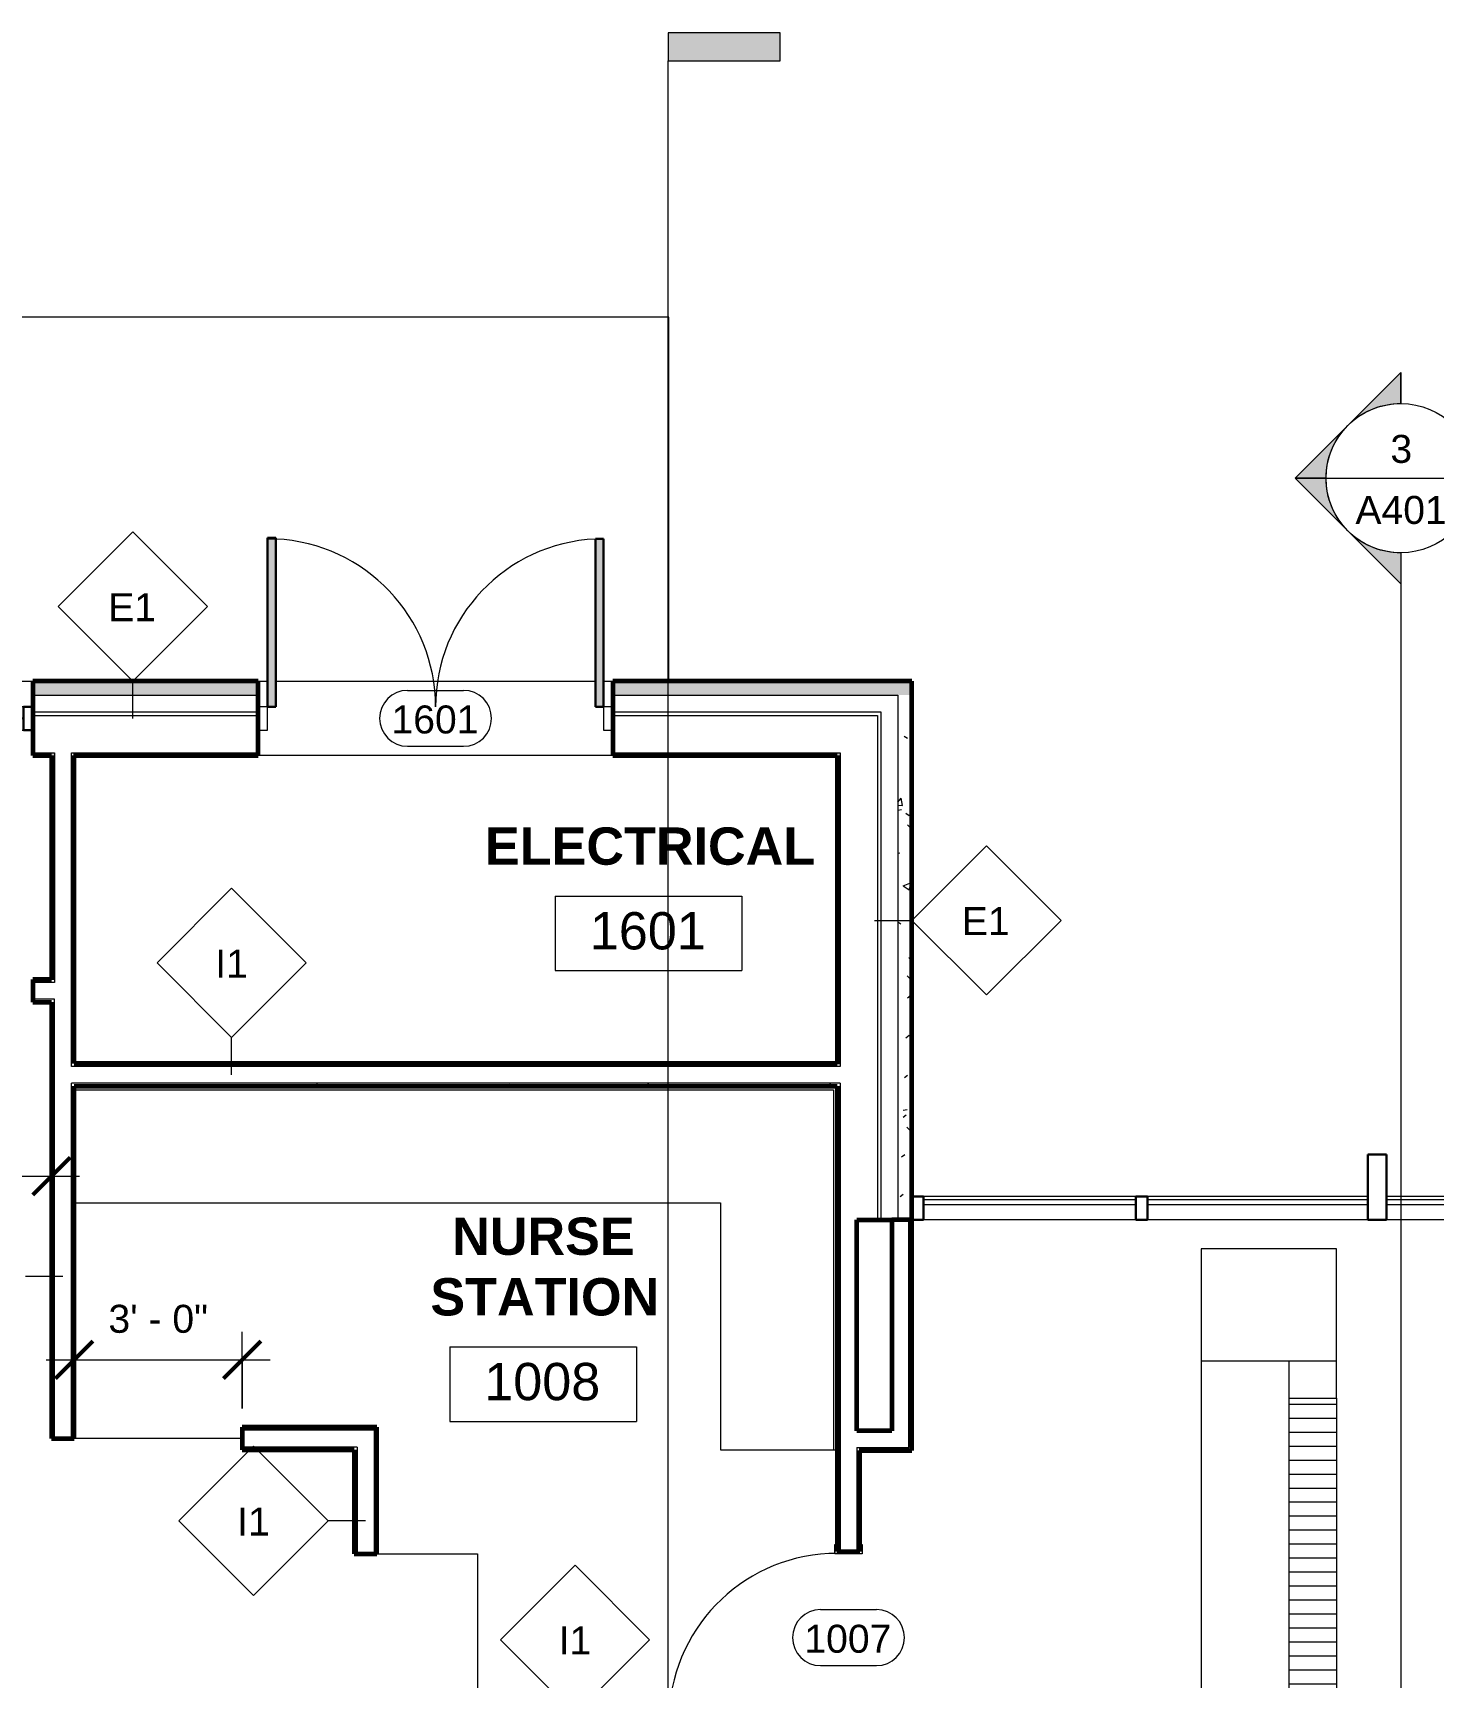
# Model space of a CAD drawing. Header units: inches. Extents: x -1969 to 2015, y -1363 to 1657.
# Drawn here: x 357.2 to 657.3, y 106.6 to 459.1 of the extents above; entities that cross this region are included whole.
import ezdxf

# ---------------------------------------------------------------- set-up
doc = ezdxf.new("R2010")
doc.units = ezdxf.units.IN
doc.header["$MEASUREMENT"] = 0
for name, color, linetype, lineweight in [('A-ANNO-DIMS', 211, 'Continuous', 9), ('A-ANNO-DIMS-64', 211, 'Continuous', 9), ('A-AREA', 32, 'Continuous', 9), ('A-AREA-IDEN', 2, 'Continuous', 9), ('A-DETL-GENF', 92, 'Continuous', 9), ('A-DOOR', 31, 'Continuous', 18), ('A-DOOR-FRAM', 31, 'Continuous', 30), ('A-DOOR-IDEN', 31, 'Continuous', 9), ('A-GLAZ-CURT', 52, 'Continuous', 9), ('A-GLAZ-CWMG', 51, 'Continuous', 9), ('A-WALL', 113, 'Continuous', 18), ('A-WALL-IDEN', 211, 'Continuous', 9), ('A-WALL-PATT', 111, 'Continuous', 60), ('G-ANNO-SYMB', 111, 'Continuous', 9), ('I-WALL', 2, 'Continuous', 18), ('Q-CASE', 31, 'Continuous', 9), ('S-FNDN', 32, 'Continuous', 18)]:
    doc.layers.add(name, color=color, linetype=linetype, lineweight=lineweight)
doc.styles.add('Arial', font='arial.ttf', dxfattribs={"height": 6})
doc.styles.add('Arial_1', font='arial.ttf', dxfattribs={"height": 8})
doc.styles.add('Arial_B', font='arialbd.ttf', dxfattribs={"height": 8})
doc.dimstyles.new('Linear_-_3_32__Arial', dxfattribs={"dimscale": 12, "dimtxt": 6.121556, "dimasz": 0.666667, "dimexe": 0.5, "dimexo": 0.333333, "dimgap": 0.333333, "dimtad": 1, "dimdec": 3, "dimrnd": 0.125, "dimzin": 3, "dimdsep": 46, "dimlunit": 4, "dimtxsty": 'Arial', "dimblk1": 'OBLIQUE', "dimblk2": 'OBLIQUE', "dimsah": 1, "dimcen": 0.09, "dimdle": 0.5, "dimazin": 0, "dimtfac": 1, "dimtdec": 4, "dimtix": 1, "dimtmove": 0, "dimatfit": 3, "dimfxl": 1, "dimtvp": 1, "dimtfill": 1, "dimfrac": 2, "dimtolj": 1, "dimtzin": 0, "dimarcsym": 2})
pattern_1 = [(50, (0, 0), (18.36206, -1.60683), [1.92, -21.12]), (355, (0, 0), (-3.55226, 19.2559), [1.536, -16.896]), (100.451, (1.53, -0.134), (14.8102, 17.6493), [1.632, -17.949]), (46.184, (0, 5.12), (27.32125, -4.2376), [2.88, -31.68]), (96.636, (2.277, 4.767), (23.9275, 24.9372), [2.448, -26.924]), (351.184, (0, 5.12), (23.9276, 24.9374), [2.304, -25.344]), (21, (2.56, 3.84), (15.2808, -10.30746), [1.92, -21.12]), (326, (2.56, 3.84), (6.22856, 18.56374), [1.536, -16.896]), (71.451, (3.833, 2.981), (21.50985, 8.2563), [1.632, -17.949]), (37.5, (0, 0), (0.311095, 8.522537), [0.845, -15.846, 0.845, -16.307, -16.96]), (37.5, (0, 0), (0.311095, 8.522537), [-33.843, 0.845, -16.115]), (7.5, (0, 0), (6.73464, 10.09743), [0.845, -8.934, 0.845, -15.462, -6.464]), (7.5, (0, 0), (6.73464, 10.09743), [-26.086, 0.845, -5.619]), (327.5, (-5.709, 0), (13.66611, -0.57719), [0.845, -5.555, 0.845, -19.123, -26.496]), (327.5, (-5.709, 0), (13.66611, -0.57719), [-26.368, 0.845, -25.651]), (317.5, (-8.269, 0), (14.92985, 2.56286), [0.845, -7.475, 0.845, -12.416, -18.816]), (317.5, (-8.269, 0), (14.92985, 2.56286), [-21.581, 0.845, -17.971])]
pattern_2 = [(0, (0, 0), (20.48, 5.12), [0.845, -14.515, 0.845, -14.515, -81.92]), (0, (0, 0), (20.48, 5.12), [-30.72, 0.845, -29.875, 0.845, -14.515, -35.84]), (0, (0, 0), (20.48, 5.12), [-76.8, 0.845, -9.395, 0.845, -24.755]), (120, (7.68, 2.56), (-14.67405, 15.1762), [0.845, -14.515, 0.845, -14.515, -81.92]), (120, (7.68, 2.56), (-14.67405, 15.1762), [-30.72, 0.845, -29.875, 0.845, -14.515, -35.84]), (120, (7.68, 2.56), (-14.67405, 15.1762), [-76.8, 0.845, -9.395, 0.845, -24.755]), (240, (10.24, 12.8), (-5.80595, -20.2962), [0.845, -14.515, 0.845, -14.515, -81.92]), (240, (10.24, 12.8), (-5.80595, -20.2962), [-30.72, 0.845, -29.875, 0.845, -14.515, -35.84]), (240, (10.24, 12.8), (-5.80595, -20.2962), [-76.8, 0.845, -9.395, 0.845, -24.755])]

# ---------------------------------------------------------------- blocks, each defined once
blk = doc.blocks.new('Single-Flush-w-Metal-Frame - 36_ x 84_-597284-GROUND FLOOR')
at = {"layer": 'A-DOOR'}
for p, q in [((-20, 2.94), (-18, 2.94)), ((-20, 2.44), (-20, 2.94)), ((-18.5, 2.44), (-20, 2.44)), ((-18.5, -2.44), (-18.5, 2.44)), ((-18, 2.94), (-18, -2.94)), ((18, -2.94), (18, 2.94)), ((18, 2.94), (20, 2.94)), ((18.5, 2.44), (18.5, -2.44)), ((20, 2.44), (18.5, 2.44)), ((20, 2.94), (20, 2.44)), ((-20, -2.44), (-18.5, -2.44)), ((-20, -2.94), (-20, -2.44)), ((-18, -2.94), (-20, -2.94)), ((20, -2.94), (18, -2.94)), ((18.5, -2.44), (20, -2.44)), ((20, -2.44), (20, -2.94))]:
    blk.add_line(p, q, dxfattribs=at)
at = {"layer": 'A-DOOR', "lineweight": 30}
for p, q in [((16, -2.44), (16, -38.45)), ((18, -2.44), (16, -2.44)), ((18, -2.44), (18, -38.45)), ((18, -38.45), (16, -38.45))]:
    blk.add_line(p, q, dxfattribs=at)
at = {"layer": 'A-DOOR', "lineweight": 9}
blk.add_arc((18, -2.44), 36.07, 180, 266.8211, dxfattribs=at)
blk = doc.blocks.new('Door Single w Side Light - 36_x84_-440171-GROUND FLOOR')
at = {"layer": 'A-DETL-GENF'}
for p, q in [((16.25, -2.5), (18, -2.5)), ((16.25, -38.5), (16.25, -2.5)), ((18, -2.5), (18, -38.5)), ((18, -38.5), (16.25, -38.5))]:
    blk.add_line(p, q, dxfattribs=at)
at = {"layer": 'A-DOOR'}
for p, q in [((-32, -0.125), (-32, 0.125)), ((-32, 0.125), (-20, 0.125)), ((-20, 0.125), (-20, -0.125)), ((-20, -0.125), (-32, -0.125))]:
    blk.add_line(p, q, dxfattribs=at)
at = {"layer": 'A-DOOR', "lineweight": 9}
blk.add_arc((18, -2.5), 36, 180, 267.21369, dxfattribs=at)
at = {"layer": 'A-DOOR-FRAM'}
for p, q in [((-34, -2.5), (-34, 2.5)), ((-34, 2.5), (-32, 2.5)), ((-32, 2.5), (-32, -2.5)), ((-20, -2.5), (-20, 2.5)), ((-20, 2.5), (-18, 2.5)), ((-18, 2.5), (-18, -2.5)), ((18, -2.5), (18, 2.5)), ((18, 2.5), (20, 2.5)), ((20, 2.5), (20, -2.5)), ((-32, -2.5), (-34, -2.5)), ((-18, -2.5), (-20, -2.5)), ((20, -2.5), (18, -2.5))]:
    blk.add_line(p, q, dxfattribs=at)
at = {"layer": 'A-DOOR-FRAM', "lineweight": 9}
for p, q in [((-20, 2.5), (-32, 2.5)), ((-32, -2.5), (-20, -2.5))]:
    blk.add_line(p, q, dxfattribs=at)
blk = doc.blocks.new('DoubleDoor-w-Frame - 36_x36_x84_ - Flush-764678-GROUND FLOOR')
at = {"layer": 'A-DETL-GENF', "lineweight": 18}
for points in [[(-34.25, 2.5), (-34.25, 38.5), (-36, 38.5), (-36, 2.5)], [(36, 2.5), (36, 38.5), (34.25, 38.5), (34.25, 2.5)]]:
    blk.add_hatch(color=256, dxfattribs=at).paths.add_polyline_path(points)
at = {"layer": 'A-DETL-GENF'}
for p, q in [((-36, 38.5), (-34.25, 38.5)), ((-36, 2.5), (-36, 38.5)), ((-36, 38.5), (-36, 2.5)), ((-34.25, 38.5), (-36, 38.5)), ((-34.25, 38.5), (-34.25, 2.5)), ((-34.25, 2.5), (-34.25, 38.5)), ((36, 38.5), (34.25, 38.5)), ((34.25, 38.5), (34.25, 2.5)), ((34.25, 38.5), (34.25, 2.5)), ((36, 38.5), (34.25, 38.5)), ((36, 2.5), (36, 38.5)), ((36, 2.5), (36, 38.5)), ((-34.25, 2.5), (-36, 2.5)), ((-36, 2.5), (-34.25, 2.5)), ((34.25, 2.5), (36, 2.5)), ((34.25, 2.5), (36, 2.5))]:
    blk.add_line(p, q, dxfattribs=at)
at = {"layer": 'A-DOOR', "lineweight": 30}
for p, q in [((-36, 2.5), (-36, 38.69)), ((-36, 38.69), (-34.25, 38.69)), ((-34.25, 38.69), (-34.25, 2.5)), ((34.25, 2.5), (34.25, 38.46)), ((34.25, 38.46), (36, 38.46)), ((36, 38.46), (36, 2.5)), ((-34.25, 2.5), (-36, 2.5)), ((36, 2.5), (34.25, 2.5))]:
    blk.add_line(p, q, dxfattribs=at)
at = {"layer": 'A-DOOR'}
for p, q in [((-36, 2.5), (-38, 2.5)), ((-38, 2.5), (-38, -2.5)), ((-36, -2.5), (-36, 2.5)), ((38, 2.5), (36, 2.5)), ((36, 2.5), (36, -2.5)), ((38, -2.5), (38, 2.5)), ((-38, -2.5), (-36, -2.5)), ((36, -2.5), (38, -2.5))]:
    blk.add_line(p, q, dxfattribs=at)
for centre, start, end in [((-36, 2.5), 360, 87.2137), ((36, 2.5), 92.7863, 180)]:
    blk.add_arc(centre, 36, start, end, dxfattribs=at)
blk = doc.blocks.new('Counter Top-L Shaped - 24_ Depth-445048-GROUND FLOOR')
at = {"layer": 'Q-CASE'}
for p, q in [((30.74, -25), (30.74, 0)), ((-46.51, -163.5), (-46.51, -0.75)), ((-46.51, -0.75), (30.74, -0.75)), ((-22.26, -163.5), (-22.26, -25)), ((-22.26, -25), (30.74, -25))]:
    blk.add_line(p, q, dxfattribs=at)
blk = doc.blocks.new('System Panel - Glazed-540335-GROUND FLOOR')
at = {"layer": 'A-GLAZ-CURT', "lineweight": 18}
for p, q in [((22.75, 1.75), (-22.75, 1.75)), ((-22.75, 1.75), (-22.75, 0.75)), ((-22.75, 0.75), (22.75, 0.75)), ((22.75, 0.75), (22.75, 1.75))]:
    blk.add_line(p, q, dxfattribs=at)
blk = doc.blocks.new('System Panel - Glazed-540150-GROUND FLOOR')
at = {"layer": 'A-GLAZ-CURT', "lineweight": 18}
for p, q in [((23.625, 1.75), (-23.625, 1.75)), ((-23.625, 1.75), (-23.625, 0.75)), ((-23.625, 0.75), (23.625, 0.75)), ((23.625, 0.75), (23.625, 1.75))]:
    blk.add_line(p, q, dxfattribs=at)
blk = doc.blocks.new('Rectangular Mullion - 2_5_ x 5_ rectangular-540332-GROUND FLOOR')
at = {"layer": 'A-GLAZ-CWMG'}
for p, q in [((593.54, 209.66), (548.04, 209.66)), ((593.54, 204.66), (548.04, 204.66))]:
    blk.add_line(p, q, dxfattribs=at)
blk = doc.blocks.new('Rectangular Mullion - 2_5_ x 5_ rectangular-540205-GROUND FLOOR')
at = {"layer": 'A-GLAZ-CWMG'}
for p, q in [((540.54, -297.84), (540.54, -345.09)), ((545.54, -297.84), (545.54, -345.09))]:
    blk.add_line(p, q, dxfattribs=at)
blk = doc.blocks.new('Rectangular Mullion - 2_5_ x 5_ rectangular-540256-GROUND FLOOR')
at = {"layer": 'A-GLAZ-CWMG'}
for p, q in [((694.54, 209.66), (647.29, 209.66)), ((694.54, 204.66), (647.29, 204.66))]:
    blk.add_line(p, q, dxfattribs=at)
blk = doc.blocks.new('Rectangular Mullion - 2_5_ x 5_ rectangular-530517-GROUND FLOOR')
at = {"layer": 'A-GLAZ-CWMG', "lineweight": 30}
for p, q in [((0, 2.5), (-2.5, 2.5)), ((-2.5, 2.5), (-2.5, -2.5)), ((0, -2.5), (0, 2.5)), ((-2.5, -2.5), (0, -2.5))]:
    blk.add_line(p, q, dxfattribs=at)
blk = doc.blocks.new('Rectangular Mullion - 2_5_ x 5_ rectangular-538496-GROUND FLOOR')
at = {"layer": 'A-GLAZ-CWMG', "lineweight": 30}
for p, q in [((-1.25, 2.5), (1.25, 2.5)), ((-1.25, -2.5), (-1.25, 2.5)), ((1.25, 2.5), (1.25, -2.5)), ((1.25, -2.5), (-1.25, -2.5))]:
    blk.add_line(p, q, dxfattribs=at)
blk = doc.blocks.new('Rectangular Mullion - 4_ x 14_ rectangular-540206-GROUND FLOOR')
at = {"layer": 'A-GLAZ-CWMG', "lineweight": 30}
for p, q in [((-2, 2.5), (2, 2.5)), ((-2, -11.5), (-2, 2.5)), ((2, 2.5), (2, -11.5)), ((2, -11.5), (-2, -11.5))]:
    blk.add_line(p, q, dxfattribs=at)
blk = doc.blocks.new('Reception Counter - 24_ Depth-563696-GROUND FLOOR')
at = {"layer": 'Q-CASE'}
h = blk.add_hatch(dxfattribs=at)
h.set_pattern_fill('FP_14', color=256, style=0, pattern_type=2)
h.set_pattern_definition([(0, (-47.262, -69.125), (0, 3), [])])
h.paths.add_polyline_path([(-51.26, 0), (-51.26, -138.25), (-41.01, -138.25), (-41.01, 0)])
for p, q in [((-51.26, -138.25), (-51.26, 0)), ((-41.01, -146.25), (-41.01, 0)), ((-41.01, -138.25), (-41.01, 0)), ((29.74, -25), (29.74, 0)), ((-22.26, -170.25), (-22.26, -25)), ((-22.26, -25), (29.74, -25)), ((-51.26, -138.25), (-51.26, -170.25)), ((-41.01, -138.25), (-51.26, -138.25)), ((-22.26, -146.25), (-51.26, -146.25)), ((-51.26, -170.25), (-22.26, -170.25))]:
    blk.add_line(p, q, dxfattribs=at)
blk = doc.blocks.new('Room Tag - Room Tag-84095-GROUND FLOOR')
at = {"layer": 'A-AREA-IDEN'}
for p, q in [((-0.3125, -0.0625), (-0.3125, -0.3125)), ((-0.3125, -0.0625), (0.3125, -0.0625)), ((0.3125, -0.0625), (0.3125, -0.3125)), ((-0.3125, -0.3125), (0.3125, -0.3125))]:
    blk.add_line(p, q, dxfattribs=at)
blk = doc.blocks.new('DIMBLOCK18-GROUND FLOOR')
at = {"layer": 'A-ANNO-DIMS-64', "lineweight": 50}
for p, q in [((301.16, 214.02), (305.16, 218.02)), ((361.16, 214.02), (365.16, 218.02)), ((301.16, 214.02), (297.16, 210.02)), ((361.16, 214.02), (357.16, 210.02))]:
    blk.add_line(p, q, dxfattribs=at)
at = {"layer": 'A-ANNO-DIMS-64'}
for p, q in [((301.16, 215.68), (301.16, 208.02)), ((301.16, 214.02), (301.16, 215.68)), ((361.16, 215.68), (361.16, 208.02)), ((361.16, 214.02), (361.16, 215.68)), ((295.16, 214.02), (367.16, 214.02))]:
    blk.add_line(p, q, dxfattribs=at)
at = {"layer": 'A-ANNO-DIMS-64', "color": 0, "insert": (320.47, 225.81), "char_height": 6, "width": 25.654, "attachment_point": 1, "line_spacing_factor": 0.941778, "style": 'Arial', "bg_fill": 3, "box_fill_scale": 1.25, "bg_fill_color": 256, "bg_fill_true_color": 13158600, "bg_fill_transparency": 0}
blk.add_mtext('5\' - 0"', dxfattribs=at)
blk = doc.blocks.new('_Oblique')
at = {"color": 0, "linetype": 'ByBlock', "lineweight": -2}
blk.add_line((-0.5, -0.5), (0.5, 0.5), dxfattribs=at)
blk = doc.blocks.new('DIMBLOCK19-GROUND FLOOR')
at = {"layer": 'A-ANNO-DIMS-64'}
for p, q in [((402.04, 164.16), (402.04, 180.62)), ((360.04, 174.62), (408.04, 174.62)), ((366.04, 176.27), (366.04, 168.62)), ((366.04, 174.62), (366.04, 176.27)), ((402.04, 174.62), (402.04, 164.16))]:
    blk.add_line(p, q, dxfattribs=at)
at = {"layer": 'A-ANNO-DIMS-64', "lineweight": 50}
for p, q in [((366.04, 174.62), (370.04, 178.62)), ((402.04, 174.62), (406.04, 178.62)), ((366.04, 174.62), (362.04, 170.62)), ((402.04, 174.62), (398.04, 170.62))]:
    blk.add_line(p, q, dxfattribs=at)
at = {"layer": 'A-ANNO-DIMS-64', "color": 0, "insert": (373.35, 186.41), "char_height": 6, "width": 25.654, "attachment_point": 1, "line_spacing_factor": 0.941778, "style": 'Arial', "bg_fill": 3, "box_fill_scale": 1.25, "bg_fill_color": 256, "bg_fill_true_color": 13158600, "bg_fill_transparency": 0}
blk.add_mtext('3\' - 0"', dxfattribs=at)
blk = doc.blocks.new('Section - Section Head - Filled-22785-GROUND FLOOR')
at = {"layer": 'G-ANNO-SYMB'}
h = blk.add_hatch(color=256, dxfattribs=at)
edge = h.paths.add_edge_path()
edge.add_line((-0.4268, 0.1768), (-0.25, 0.3536))
edge.add_line((-0.25, 0.3536), (-0.25, 0.25))
edge.add_arc((-0.25, 0), 0.25, 90, 135)
h = blk.add_hatch(color=256, dxfattribs=at)
edge = h.paths.add_edge_path()
edge.add_arc((-0.25, 0), 0.25, 45, 90)
edge.add_line((-0.25, 0.25), (-0.25, 0.3536))
edge.add_line((-0.25, 0.3536), (-0.0732, 0.1768))
h = blk.add_hatch(color=256, dxfattribs=at)
edge = h.paths.add_edge_path()
edge.add_arc((-0.25, 0), 0.2503, 137.9216, 180)
edge.add_line((-0.5003, 0), (-0.6036, 0))
edge.add_line((-0.6036, 0), (-0.4358, 0.1678))
h = blk.add_hatch(color=256, dxfattribs=at)
edge = h.paths.add_edge_path()
edge.add_line((-0.0642, 0.1678), (0.1036, 0))
edge.add_line((0.1036, 0), (0.0003, 0))
edge.add_arc((-0.25, 0), 0.2503, 0, 42.0784)
for p, q in [((-0.25, 0.3536), (-0.6036, 0)), ((-0.25, 0.3536), (-0.4268, 0.1768)), ((-0.25, 0.3536), (0.1036, 0)), ((-0.25, 0.25), (-0.25, 0.3536)), ((-0.0732, 0.1768), (-0.25, 0.3536)), ((-0.25, 0.3536), (-0.25, 0.25)), ((-0.4358, 0.1678), (-0.6036, 0)), ((0.1036, 0), (-0.0642, 0.1678)), ((-0.6036, 0), (-0.5003, 0)), ((0.0003, 0), (0.1036, 0)), ((-0.5, 0), (-0.6036, 0)), ((0, 0), (0.1036, 0))]:
    blk.add_line(p, q, dxfattribs=at)
for radius, start, end in [(0.25, 360, 180), (0.25, 90, 135), (0.25, 45, 90), (0.2503, 137.9216, 180), (0.2503, 0, 42.0784), (0.25, 180, 360)]:
    blk.add_arc((-0.25, 0), radius, start, end, dxfattribs=at)
blk = doc.blocks.new('Section - 3_32_ x 3_8_-54337-GROUND FLOOR')
at = {"layer": 'G-ANNO-SYMB'}
blk.add_hatch(color=256, dxfattribs=at).paths.add_polyline_path([(0, 0.375), (0, 0), (-0.09375, 0), (-0.09375, 0.375)])
for p, q in [((0, 0.375), (-0.09375, 0.375)), ((-0.09375, 0.375), (-0.09375, 0)), ((0, 0), (0, 0.375)), ((-0.09375, 0), (0, 0))]:
    blk.add_line(p, q, dxfattribs=at)
blk = doc.blocks.new('Door Tag - Door Tag-41184-GROUND FLOOR')
at = {"layer": 'A-DOOR-IDEN'}
for p, q in [((-0.09375, 0.09375), (0.09375, 0.09375)), ((-0.09375, -0.09375), (0.09375, -0.09375))]:
    blk.add_line(p, q, dxfattribs=at)
for centre, start, end in [((-0.09375, 0), 90, 270), ((0.09375, 0), 270, 90)]:
    blk.add_arc(centre, 0.09375, start, end, dxfattribs=at)
blk = doc.blocks.new('Wall Tag - 1_2_-62628-GROUND FLOOR')
at = {"layer": 'A-WALL-IDEN'}
for p, q in [((-0.25, 0), (0, 0.25)), ((0, 0.25), (0.25, 0)), ((-0.25, 0), (0, -0.25)), ((0, -0.25), (0.25, 0))]:
    blk.add_line(p, q, dxfattribs=at)

msp = doc.modelspace()

# ---------------------------------------------------------------- hatches: boundary and pattern name
at = {"layer": 'A-WALL-PATT', "lineweight": 9}
h = msp.add_hatch(dxfattribs=at)
h.set_pattern_fill('FP_2', color=256, style=0, pattern_type=2)
h.set_pattern_definition(pattern_1)
h.paths.add_polyline_path([(405.4751, 317.1642), (405.4751, 320.1642), (357.1626, 320.1642), (357.1626, 317.1642), (365.7278, 317.1642)])
h.paths.add_polyline_path([(545.5376, 317.1642), (545.5376, 320.1642), (481.4751, 320.1642), (481.4751, 317.1642), (542.5376, 317.1642)])
h.paths.add_polyline_path([(303.1626, 317.1642), (303.1626, 320.1642), (-290.5874, 320.1642), (-290.5874, 317.1642), (297.2528, 317.1642)])
h = msp.add_hatch(dxfattribs=at)
h.set_pattern_fill('FP_2', color=256, style=0, pattern_type=2)
h.set_pattern_definition(pattern_1)
h.paths.add_polyline_path([(545.5376, 204.6642), (545.5376, 317.1642), (542.5376, 317.1642), (542.5376, 204.6642)])
h = msp.add_hatch(dxfattribs=at)
h.set_pattern_fill('FP_1', color=256, style=0, pattern_type=2)
h.set_pattern_definition(pattern_2)
h.paths.add_polyline_path([(361.1626, 304.1642), (361.7876, 304.1642), (361.7876, 304.7892), (357.1626, 304.7892), (357.1626, 304.1642)])
h.paths.add_polyline_path([(296.2876, 304.1642), (296.9126, 304.1642), (296.9126, 304.7892), (206.2876, 304.7892), (206.2876, 304.1642), (272.2876, 304.1642)])
h.paths.add_polyline_path([(301.1626, 304.1642), (303.1626, 304.1642), (303.1626, 304.7892), (301.1626, 304.7892)])
h.paths.add_polyline_path([(481.4751, 304.1642), (530.1626, 304.1642), (530.1626, 304.7892), (481.4751, 304.7892)])
h.paths.add_polyline_path([(405.4751, 304.1642), (405.4751, 304.7892), (366.0376, 304.7892), (366.0376, 304.1642)])
h.paths.add_polyline_path([(77.1626, 304.1642), (77.1626, 304.7892), (-43.4624, 304.7892), (-43.4624, 304.1642), (76.5376, 304.1642)])
h.paths.add_polyline_path([(201.4126, 304.1642), (202.0376, 304.1642), (202.0376, 304.7892), (81.4126, 304.7892), (81.4126, 304.1642), (160.3028, 304.1642)])
h.paths.add_polyline_path([(-47.7124, 304.1642), (-47.7124, 304.7892), (-168.3374, 304.7892), (-168.3374, 304.1642), (-48.3374, 304.1642)])
h.paths.add_polyline_path([(-173.2124, 304.1642), (-172.5874, 304.1642), (-172.5874, 304.7892), (-294.7124, 304.7892), (-294.7124, 304.1642), (-250.5472, 304.1642)])
h = msp.add_hatch(dxfattribs=at)
h.set_pattern_fill('FP_1', color=256, style=0, pattern_type=2)
h.set_pattern_definition(pattern_2)
h.paths.add_polyline_path([(361.7876, 157.7267), (361.7876, 251.9142), (361.1626, 251.9142), (361.1626, 157.7267)])
h.paths.add_polyline_path([(361.1626, 256.1642), (361.7876, 256.1642), (361.7876, 304.1642), (361.1626, 304.1642), (361.1626, 302.9008)])
h = msp.add_hatch(dxfattribs=at)
h.set_pattern_fill('FP_1', color=256, style=0, pattern_type=2)
h.set_pattern_definition(pattern_2)
h.paths.add_polyline_path([(365.7278, 157.7267), (366.0376, 157.7267), (366.0376, 233.9142), (365.4126, 233.9142), (365.4126, 157.7267)])
h.paths.add_polyline_path([(366.0376, 237.5392), (366.0376, 304.7892), (365.4126, 304.7892), (365.4126, 237.5392), (365.7278, 237.5392)])
h = msp.add_hatch(dxfattribs=at)
h.set_pattern_fill('FP_1', color=256, style=0, pattern_type=2)
h.set_pattern_definition(pattern_2)
h.paths.add_polyline_path([(530.1626, 204.6642), (530.1626, 233.9142), (529.5376, 233.9142), (529.5376, 204.6642)])
h.paths.add_polyline_path([(530.1626, 238.1642), (530.1626, 304.1642), (529.5376, 304.1642), (529.5376, 238.1642)])
h = msp.add_hatch(dxfattribs=at)
h.set_pattern_fill('FP_1', color=256, style=0, pattern_type=2)
h.set_pattern_definition(pattern_2)
h.paths.add_polyline_path([(301.1626, 251.2892), (303.1626, 251.2892), (303.1626, 251.9142), (301.1626, 251.9142)])
h.paths.add_polyline_path([(361.1626, 251.2892), (361.1626, 251.9142), (357.1626, 251.9142), (357.1626, 251.2892)])
h = msp.add_hatch(dxfattribs=at)
h.set_pattern_fill('FP_1', color=256, style=0, pattern_type=2)
h.set_pattern_definition(pattern_2)
h.paths.add_polyline_path([(530.1626, 237.5392), (530.1626, 238.1642), (366.0376, 238.1642), (366.0376, 237.5392), (529.5376, 237.5392)])
h = msp.add_hatch(dxfattribs=at)
h.set_pattern_fill('FP_1', color=256, style=0, pattern_type=2)
h.set_pattern_definition(pattern_2)
h.paths.add_polyline_path([(366.0376, 233.2892), (529.5376, 233.2892), (529.5376, 233.9142), (366.0376, 233.9142)])
h = msp.add_hatch(dxfattribs=at)
h.set_pattern_fill('FP_1', color=256, style=0, pattern_type=2)
h.set_pattern_definition(pattern_2)
h.paths.add_polyline_path([(530.1626, 155.7892), (530.1626, 204.6642), (529.5376, 204.6642), (529.5376, 155.7892)])
h = msp.add_hatch(dxfattribs=at)
h.set_pattern_fill('FP_1', color=256, style=0, pattern_type=2)
h.set_pattern_definition(pattern_2)
h.paths.add_polyline_path([(430.9126, 159.5392), (430.9126, 160.1642), (402.0376, 160.1642), (402.0376, 159.5392), (430.2876, 159.5392)])
h = msp.add_hatch(dxfattribs=at)
h.set_pattern_fill('FP_1', color=256, style=0, pattern_type=2)
h.set_pattern_definition(pattern_2)
h.paths.add_polyline_path([(430.9126, 133.0392), (430.9126, 159.5392), (430.2876, 159.5392), (430.2876, 133.0392)])

# ---------------------------------------------------------------- linework, layer by layer
at = {"layer": 'A-AREA'}
for p, q in [((402.0376, 157.7267), (366.0376, 157.7267)), ((430.9126, 133.0392), (452.4751, 133.0392)), ((452.4751, 133.0392), (452.4751, 93.0392))]:
    msp.add_line(p, q, dxfattribs=at)
at = {"layer": 'A-WALL', "lineweight": 60}
for p, q in [((405.4751, 320.1642), (357.1626, 320.1642)), ((357.1626, 320.1642), (357.1626, 304.1642)), ((405.4751, 304.1642), (405.4751, 320.1642)), ((545.5376, 320.1642), (481.4751, 320.1642)), ((481.4751, 320.1642), (481.4751, 304.1642)), ((545.5376, 204.6642), (545.5376, 320.1642)), ((357.1626, 304.1642), (361.1626, 304.1642)), ((366.0376, 304.1642), (405.4751, 304.1642)), ((481.4751, 304.1642), (529.5376, 304.1642)), ((529.5376, 304.1642), (529.5376, 238.1642)), ((529.5376, 233.2892), (529.5376, 204.6642)), ((533.7876, 204.6642), (541.2876, 204.6642))]:
    msp.add_line(p, q, dxfattribs=at)
at = {"layer": 'A-WALL'}
for p, q in [((357.1626, 317.1642), (405.4751, 317.1642)), ((481.4751, 317.1642), (542.5376, 317.1642)), ((542.5376, 317.1642), (542.5376, 204.6642)), ((357.1626, 313.5392), (405.4751, 313.5392)), ((357.1626, 312.7892), (405.4751, 312.7892)), ((481.4751, 313.5392), (538.9126, 313.5392)), ((481.4751, 312.7892), (538.1626, 312.7892)), ((538.1626, 312.7892), (538.1626, 204.6642)), ((538.9126, 313.5392), (538.9126, 204.6642)), ((357.1626, 304.7892), (361.7876, 304.7892)), ((361.7876, 304.7892), (361.7876, 255.5392)), ((365.4126, 304.7892), (405.4751, 304.7892)), ((365.4126, 237.5392), (365.4126, 304.7892)), ((366.0376, 304.1642), (366.0376, 304.7892)), ((481.4751, 304.1642), (405.4751, 304.1642)), ((481.4751, 304.7892), (530.1626, 304.7892)), ((530.1626, 304.7892), (530.1626, 237.5392)), ((361.7876, 255.5392), (357.1626, 255.5392)), ((361.7876, 256.1642), (361.1626, 256.1642)), ((361.7876, 251.9142), (357.1626, 251.9142)), ((361.7876, 157.7267), (361.7876, 251.9142)), ((530.1626, 237.5392), (365.4126, 237.5392)), ((529.5376, 238.1642), (530.1626, 238.1642)), ((365.4126, 157.7267), (365.4126, 233.9142)), ((530.1626, 233.9142), (365.4126, 233.9142)), ((530.1626, 233.9142), (530.1626, 133.5392)), ((544.9126, 155.7892), (544.9126, 204.6642)), ((430.2876, 159.5392), (402.0376, 159.5392)), ((430.2876, 159.5392), (430.2876, 133.0392)), ((426.6626, 155.9142), (402.0376, 155.9142)), ((426.6626, 155.9142), (426.6626, 133.0392)), ((529.5376, 155.7892), (530.1626, 155.7892)), ((530.1626, 155.1642), (529.5376, 155.1642)), ((533.7876, 155.7892), (533.7876, 133.5392)), ((533.7876, 155.7892), (544.9126, 155.7892)), ((534.4126, 155.1642), (534.4126, 155.7892))]:
    msp.add_line(p, q, dxfattribs=at)
at = {"layer": 'A-WALL-IDEN'}
for p, q in [((378.5808, 312.1642), (378.5808, 320.1642)), ((537.5376, 268.8467), (545.5376, 268.8467)), ((399.7672, 235.7267), (399.7672, 243.7267)), ((363.6001, 192.5136), (355.6001, 192.5136)), ((428.4751, 140.1052), (420.4751, 140.1052))]:
    msp.add_line(p, q, dxfattribs=at)
at = {"layer": 'G-ANNO-SYMB'}
for p, q in [((493.3501, -744.1945), (493.3501, 453.1484)), ((634.3466, 363.6699), (666.3466, 363.6699)), ((650.3466, 347.6699), (650.3466, -767.3678))]:
    msp.add_line(p, q, dxfattribs=at)
at = {"layer": 'I-WALL', "lineweight": 60}
for p, q in [((361.1626, 304.1642), (361.1626, 256.1642)), ((366.0376, 238.1642), (366.0376, 304.1642)), ((361.1626, 256.1642), (357.1626, 256.1642)), ((357.1626, 256.1642), (357.1626, 251.2892)), ((357.1626, 251.2892), (361.1626, 251.2892)), ((361.1626, 251.2892), (361.1626, 157.7267)), ((529.5376, 238.1642), (366.0376, 238.1642)), ((366.0376, 157.7267), (366.0376, 233.2892)), ((366.0376, 233.2892), (529.5376, 233.2892)), ((529.5376, 204.6642), (529.5376, 133.5392)), ((533.7876, 159.4142), (533.7876, 204.6642)), ((541.2876, 204.6642), (541.2876, 159.4142)), ((545.5376, 204.6642), (541.2876, 204.6642)), ((545.5376, 155.1642), (545.5376, 204.6642)), ((430.9126, 160.1642), (402.0376, 160.1642)), ((402.0376, 160.1642), (402.0376, 155.2892)), ((430.9126, 133.0392), (430.9126, 160.1642)), ((541.2876, 159.4142), (533.7876, 159.4142)), ((361.1626, 157.7267), (366.0376, 157.7267)), ((402.0376, 155.2892), (426.0376, 155.2892)), ((426.0376, 155.2892), (426.0376, 133.0392)), ((534.4126, 133.5392), (534.4126, 155.1642)), ((534.4126, 155.1642), (545.5376, 155.1642)), ((426.0376, 133.0392), (430.9126, 133.0392)), ((529.5376, 133.5392), (534.4126, 133.5392))]:
    msp.add_line(p, q, dxfattribs=at)
at = {"layer": 'S-FNDN'}
for p, q in [((493.4751, 398.1642), (299.2876, 398.1642)), ((493.4751, 320.1642), (493.4751, 398.1642)), ((303.1626, 320.1642), (357.1626, 320.1642)), ((405.4751, 320.1642), (407.4751, 320.1642)), ((409.2251, 320.1642), (477.7251, 320.1642)), ((479.4751, 320.1642), (481.4751, 320.1642))]:
    msp.add_line(p, q, dxfattribs=at)

# ---------------------------------------------------------------- block references
at = {"layer": 'A-AREA-IDEN', "xscale": 63.99999999999997, "yscale": 63.99999999999997, "zscale": 63.99999999999997}
for p in [(489.1421, 278.0613), (466.5177, 181.4045)]:
    msp.add_blockref('Room Tag - Room Tag-84095-GROUND FLOOR', p, dxfattribs=at)
at = {"layer": 'A-DOOR'}
for name, p, rotation in [('Door Single w Side Light - 36_x84_-440171-GROUND FLOOR', (323.1626, 312.1642), 180), ('Single-Flush-w-Metal-Frame - 36_ x 84_-597284-GROUND FLOOR', (531.9751, 115.0392), 269.9999999999999)]:
    msp.add_blockref(name, p, dxfattribs=dict(at, rotation=rotation))
msp.add_blockref('DoubleDoor-w-Frame - 36_x36_x84_ - Flush-764678-GROUND FLOOR', (443.4751, 312.1642), dxfattribs=at)
at = {"layer": 'A-DOOR-IDEN', "xscale": 63.99999999999997, "yscale": 63.99999999999997, "zscale": 63.99999999999997}
for p in [(443.4751, 312.1642), (531.9751, 115.0392)]:
    msp.add_blockref('Door Tag - Door Tag-41184-GROUND FLOOR', p, dxfattribs=at)
at = {"layer": 'A-GLAZ-CURT'}
for name, p in [('System Panel - Glazed-540335-GROUND FLOOR', (570.7876, 207.1642)), ('System Panel - Glazed-540150-GROUND FLOOR', (619.6626, 207.1642)), ('System Panel - Glazed-540150-GROUND FLOOR', (670.9126, 207.1642))]:
    msp.add_blockref(name, p, dxfattribs=at)
at = {"layer": 'A-GLAZ-CWMG', "extrusion": (0, 0, -1), "rotation": 180}
for name, p in [('Rectangular Mullion - 4_ x 14_ rectangular-540206-GROUND FLOOR', (-645.2876, 207.1642)), ('Rectangular Mullion - 2_5_ x 5_ rectangular-538496-GROUND FLOOR', (-594.7876, 207.1642))]:
    msp.add_blockref(name, p, dxfattribs=at)
at = {"layer": 'A-GLAZ-CWMG'}
for name, p, rotation in [('Rectangular Mullion - 2_5_ x 5_ rectangular-530517-GROUND FLOOR', (545.5376, 207.1642), 180), ('Rectangular Mullion - 2_5_ x 5_ rectangular-540205-GROUND FLOOR', (941.1234, 750.2017), 269.9999999999999)]:
    msp.add_blockref(name, p, dxfattribs=dict(at, rotation=rotation))
for name in ['Rectangular Mullion - 2_5_ x 5_ rectangular-540332-GROUND FLOOR', 'Rectangular Mullion - 2_5_ x 5_ rectangular-540256-GROUND FLOOR']:
    msp.add_blockref(name, (0, 0), dxfattribs=at)
at = {"layer": 'A-WALL-IDEN', "xscale": 63.99999999999997, "yscale": 63.99999999999997, "zscale": 63.99999999999997}
for p in [(378.5808, 336.1642), (561.5376, 268.8467), (399.7672, 259.7267), (404.4751, 140.1052), (473.362, 114.6017)]:
    msp.add_blockref('Wall Tag - 1_2_-62628-GROUND FLOOR', p, dxfattribs=at)
at = {"layer": 'G-ANNO-SYMB', "xscale": 63.99999999999997, "yscale": 63.99999999999997, "zscale": 63.99999999999997, "rotation": 269.9999999999998}
msp.add_blockref('Section - 3_32_ x 3_8_-54337-GROUND FLOOR', (493.3501, 453.1484), dxfattribs=at)
at = {"layer": 'G-ANNO-SYMB', "extrusion": (0, 0, -1), "xscale": 63.99999999999997, "yscale": 63.99999999999997, "zscale": 63.99999999999997, "rotation": 270.0000000000003}
msp.add_blockref('Section - Section Head - Filled-22785-GROUND FLOOR', (-650.3466, 347.6699), dxfattribs=at)
at = {"layer": 'Q-CASE'}
for name, p, rotation in [('Counter Top-L Shaped - 24_ Depth-445048-GROUND FLOOR', (529.5376, 186.0269), 269.9999999999997), ('Reception Counter - 24_ Depth-563696-GROUND FLOOR', (585.3467, 28.1642), 180)]:
    msp.add_blockref(name, p, dxfattribs=dict(at, rotation=rotation))

# ---------------------------------------------------------------- texts
at = {"layer": 'A-AREA-IDEN', "char_height": 8, "attachment_point": 1, "style": 'Arial_B'}
for s, insert, width in [('ELECTRICAL', (454.0626, 288.7776), 84.84), ('NURSE', (447.0278, 205.1224), 47.268), ('STATION', (442.3611, 192.1224), 58.378)]:
    msp.add_mtext(s, dxfattribs=dict(at, insert=insert, width=width))
at = {"layer": 'A-AREA-IDEN', "lineweight": 20, "char_height": 8, "width": 29.896, "attachment_point": 1, "style": 'Arial_1'}
for s, insert in [('1601', (476.5365, 270.6105)), ('1008', (453.9121, 173.9538))]:
    msp.add_mtext(s, dxfattribs=dict(at, insert=insert))
at = {"layer": 'A-DOOR-IDEN', "char_height": 6, "width": 22.624, "attachment_point": 1, "style": 'Arial'}
for s, insert in [('1601', (434.0239, 314.9268)), ('1007', (522.5239, 117.8018))]:
    msp.add_mtext(s, dxfattribs=dict(at, insert=insert))
at = {"layer": 'A-WALL-IDEN', "char_height": 6, "attachment_point": 1, "style": 'Arial'}
for s, insert, width in [('E1', (373.308, 338.9954), 12.524), ('E1', (556.2648, 271.678), 12.524), ('I1', (396.2456, 262.5579), 8.282), ('I1', (400.9535, 142.9365), 8.282), ('I1', (469.8403, 117.4329), 8.282)]:
    msp.add_mtext(s, dxfattribs=dict(at, insert=insert, width=width))
at = {"layer": 'G-ANNO-SYMB', "char_height": 6, "attachment_point": 1, "style": 'Arial'}
for s, insert, width in [('3', (648.1326, 372.9424), 5.656), ('A401', (640.6365, 359.8515), 23.836)]:
    msp.add_mtext(s, dxfattribs=dict(at, insert=insert, width=width))

# ---------------------------------------------------------------- next in the draw order: dimensions: what is measured, and where the dimension line sits
at = {"layer": 'A-ANNO-DIMS'}
for base, p1, p2, override, picture, middle in [((361.1626, 214.0214), (301.1626, 219.6783), (361.1626, 219.6783), {"dimpost": '<>', "dimfxl": 60}, 'DIMBLOCK18-GROUND FLOOR', (331.1626, 221.0849)), ((402.0376, 174.6163), (366.0376, 180.2731), (402.0376, 160.1642), {"dimpost": '<>', "dimfxl": 41.235557}, 'DIMBLOCK19-GROUND FLOOR', (384.0376, 181.6818))]:
    dim = msp.add_linear_dim(base=base, p1=p1, p2=p2, dimstyle='Linear_-_3_32__Arial', override=override, dxfattribs=at)
    dim.commit()
    dim.dimension.update_dxf_attribs({"geometry": picture, "text_midpoint": middle})

doc.saveas('drawing.dxf')
